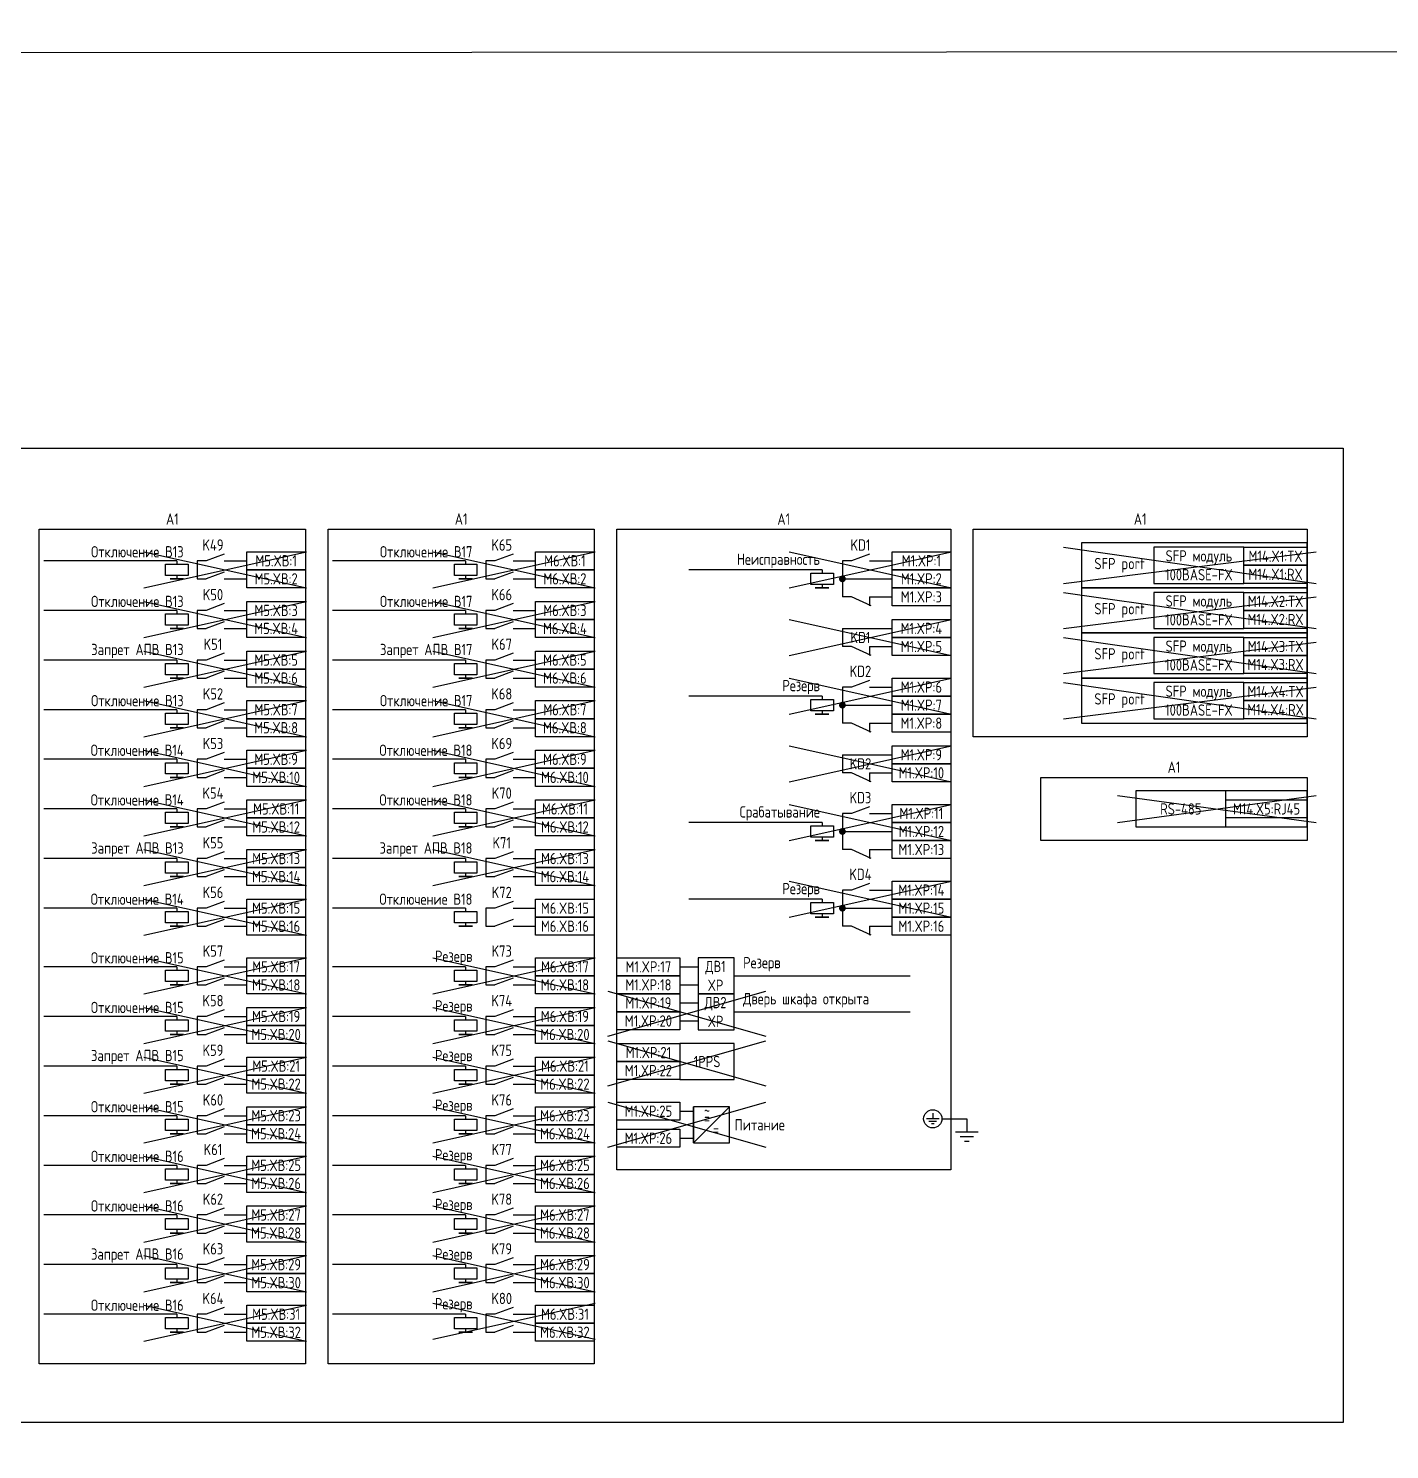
# Model space of a CAD drawing. Header units: millimetres. Extents: x -1315 to 7958, y -96 to 618.
# Drawn here: x -285.9 to 15.7, y 303 to 618 of the extents above; entities that cross this region are included whole.
import ezdxf

# ---------------------------------------------------------------- set-up
doc = ezdxf.new("R2010")
doc.units = ezdxf.units.MM
doc.styles.add('Gost_type_A', font='GOST_A.TTF')

# ---------------------------------------------------------------- blocks, each defined once
blk = doc.blocks.new('POINT')
at = {"const_width": 0.75}
blk.add_lwpolyline([(-0.375, 0, 1), (0.375, 0, 1)], format="xyb", close=True, dxfattribs=at)

msp = doc.modelspace()

# ---------------------------------------------------------------- linework, layer by layer
at = {"color": 210}
for p, q in [((-260.35, 502), (-224.35, 494)), ((-260.35, 494), (-224.35, 502)), ((-196.35, 502), (-160.35, 494)), ((-196.35, 494), (-160.35, 502)), ((-117.35, 502), (-81.35, 494)), ((-117.35, 494), (-81.35, 502)), ((-56.54, 503), (-0.54, 495)), ((-56.54, 495), (-0.54, 502)), ((-56.54, 493), (-0.54, 485)), ((-56.54, 485), (-0.54, 492)), ((-260.35, 491), (-224.35, 483)), ((-260.35, 483), (-224.35, 491)), ((-196.35, 491), (-160.35, 483)), ((-196.35, 483), (-160.35, 491)), ((-117.35, 487), (-81.35, 479)), ((-117.35, 479), (-81.35, 487)), ((-56.54, 483), (-0.54, 475)), ((-56.54, 475), (-0.54, 482)), ((-260.35, 480), (-224.35, 472)), ((-260.35, 472), (-224.35, 480)), ((-196.35, 480), (-160.35, 472)), ((-196.35, 472), (-160.35, 480)), ((-56.54, 473), (-0.54, 465)), ((-56.54, 465), (-0.54, 472)), ((-260.35, 469), (-224.35, 461)), ((-260.35, 461), (-224.35, 469)), ((-196.35, 469), (-160.35, 461)), ((-196.35, 461), (-160.35, 469)), ((-260.35, 458), (-224.35, 450)), ((-260.35, 450), (-224.35, 458)), ((-196.35, 458), (-160.35, 450)), ((-196.35, 450), (-160.35, 458)), ((-44.54, 448), (-0.54, 442)), ((-44.54, 442), (-0.54, 448)), ((-260.35, 447), (-224.35, 439)), ((-260.35, 439), (-224.35, 447)), ((-196.35, 447), (-160.35, 439)), ((-196.35, 439), (-160.35, 447)), ((-117.35, 446), (-81.35, 438)), ((-117.35, 438), (-81.35, 446)), ((-260.35, 436), (-224.35, 428)), ((-260.35, 428), (-224.35, 436)), ((-196.35, 436), (-160.35, 428)), ((-196.35, 428), (-160.35, 436)), ((-117.35, 429), (-81.35, 421)), ((-117.35, 421), (-81.35, 429)), ((-260.35, 425), (-224.35, 417)), ((-260.35, 417), (-224.35, 425)), ((-260.35, 412), (-224.35, 404)), ((-260.35, 404), (-224.35, 412)), ((-157.54, 404.6), (-122.54, 394.6)), ((-157.54, 394.6), (-122.54, 404.6)), ((-260.35, 401), (-224.35, 393)), ((-260.35, 393), (-224.35, 401)), ((-260.35, 390), (-224.35, 382)), ((-260.35, 382), (-224.35, 390)), ((-260.35, 379), (-224.35, 371)), ((-260.35, 371), (-224.35, 379)), ((-157.54, 380), (-122.54, 370)), ((-157.54, 370), (-122.54, 380)), ((-260.35, 368), (-224.35, 360)), ((-260.35, 360), (-224.35, 368)), ((-260.35, 357), (-224.35, 349)), ((-260.35, 349), (-224.35, 357)), ((-260.35, 346), (-224.35, 338)), ((-260.35, 338), (-224.35, 346)), ((-260.35, 335), (-224.35, 327)), ((-260.35, 327), (-224.35, 335))]:
    msp.add_line(p, q, dxfattribs=at)
at = {"ltscale": 4.32}
for p, q in [((-242.54, 501.5), (-246.54, 500)), ((-178.54, 501.5), (-182.54, 500)), ((-99.54, 501.5), (-103.54, 500)), ((-242.54, 497.5), (-246.54, 496)), ((-178.54, 497.5), (-182.54, 496)), ((-99.15, 490), (-103.54, 492)), ((-242.54, 490.5), (-246.54, 489)), ((-178.54, 490.5), (-182.54, 489)), ((-242.54, 486.5), (-246.54, 485)), ((-178.54, 486.5), (-182.54, 485)), ((-242.54, 479.5), (-246.54, 478)), ((-178.54, 479.5), (-182.54, 478)), ((-99.15, 479), (-103.54, 481)), ((-242.54, 475.5), (-246.54, 474)), ((-178.54, 475.5), (-182.54, 474)), ((-99.54, 473.5), (-103.54, 472)), ((-242.54, 468.5), (-246.54, 467)), ((-178.54, 468.5), (-182.54, 467)), ((-242.54, 464.5), (-246.54, 463)), ((-178.54, 464.5), (-182.54, 463)), ((-99.15, 462), (-103.54, 464)), ((-242.54, 457.5), (-246.54, 456)), ((-178.54, 457.5), (-182.54, 456)), ((-242.54, 453.5), (-246.54, 452)), ((-178.54, 453.5), (-182.54, 452)), ((-99.15, 451), (-103.54, 453)), ((-242.54, 446.5), (-246.54, 445)), ((-178.54, 446.5), (-182.54, 445)), ((-99.54, 445.5), (-103.54, 444)), ((-242.54, 442.5), (-246.54, 441)), ((-178.54, 442.5), (-182.54, 441)), ((-242.54, 435.5), (-246.54, 434)), ((-178.54, 435.5), (-182.54, 434)), ((-99.15, 434), (-103.54, 436)), ((-242.54, 431.5), (-246.54, 430)), ((-178.54, 431.5), (-182.54, 430)), ((-99.54, 428.5), (-103.54, 427)), ((-242.54, 424.5), (-246.54, 423)), ((-178.54, 424.5), (-182.54, 423)), ((-242.54, 420.5), (-246.54, 419)), ((-178.54, 420.5), (-182.54, 419)), ((-99.15, 417), (-103.54, 419)), ((-242.54, 411.5), (-246.54, 410)), ((-178.54, 411.5), (-182.54, 410)), ((-242.54, 407.5), (-246.54, 406)), ((-178.54, 407.5), (-182.54, 406)), ((-242.54, 400.5), (-246.54, 399)), ((-178.54, 400.5), (-182.54, 399)), ((-242.54, 396.5), (-246.54, 395)), ((-178.54, 396.5), (-182.54, 395)), ((-242.54, 389.5), (-246.54, 388)), ((-178.54, 389.5), (-182.54, 388)), ((-242.54, 385.5), (-246.54, 384)), ((-178.54, 385.5), (-182.54, 384)), ((-242.54, 378.5), (-246.54, 377)), ((-178.54, 378.5), (-182.54, 377)), ((-84.09, 376.32), (-86.93, 376.32)), ((-84.66, 375.75), (-86.37, 375.75)), ((-85.23, 375.18), (-85.8, 375.18)), ((-85.51, 377.6), (-85.51, 376.32)), ((-77.97, 376.32), (-77.97, 373.32)), ((-242.54, 374.5), (-246.54, 373)), ((-178.54, 374.5), (-182.54, 373)), ((-75.47, 373.32), (-80.47, 373.32)), ((-76.47, 372.32), (-79.47, 372.32)), ((-77.47, 371.32), (-78.47, 371.32)), ((-242.54, 367.5), (-246.54, 366)), ((-178.54, 367.5), (-182.54, 366)), ((-242.54, 363.5), (-246.54, 362)), ((-178.54, 363.5), (-182.54, 362)), ((-242.54, 356.5), (-246.54, 355)), ((-178.54, 356.5), (-182.54, 355)), ((-242.54, 352.5), (-246.54, 351)), ((-178.54, 352.5), (-182.54, 351)), ((-242.54, 345.5), (-246.54, 344)), ((-178.54, 345.5), (-182.54, 344)), ((-242.54, 341.5), (-246.54, 340)), ((-178.54, 341.5), (-182.54, 340)), ((-242.54, 334.5), (-246.54, 333)), ((-178.54, 334.5), (-182.54, 333)), ((-242.54, 330.5), (-246.54, 329)), ((-178.54, 330.5), (-182.54, 329))]:
    msp.add_line(p, q, dxfattribs=at)
for p, q in [((-253.04, 500), (-282.54, 500)), ((-253.04, 500), (-253.04, 499.25)), ((-189.04, 500), (-218.54, 500)), ((-189.04, 500), (-189.04, 499.25)), ((-110.04, 498), (-139.54, 498)), ((-110.04, 498), (-110.04, 497.25)), ((-253.04, 496.75), (-253.04, 496)), ((-189.04, 496.75), (-189.04, 496)), ((-110.04, 494.75), (-110.04, 494)), ((-99.54, 492), (-99.54, 490)), ((-253.04, 489), (-282.54, 489)), ((-253.04, 489), (-253.04, 488.25)), ((-189.04, 489), (-218.54, 489)), ((-189.04, 489), (-189.04, 488.25)), ((-253.04, 485.75), (-253.04, 485)), ((-189.04, 485.75), (-189.04, 485)), ((-105.54, 485), (-105.54, 481)), ((-99.54, 481), (-99.54, 479)), ((-253.04, 478), (-282.54, 478)), ((-253.04, 478), (-253.04, 477.25)), ((-189.04, 478), (-218.54, 478)), ((-189.04, 478), (-189.04, 477.25)), ((-253.04, 474.75), (-253.04, 474)), ((-189.04, 474.75), (-189.04, 474)), ((-110.04, 470), (-139.54, 470)), ((-110.04, 470), (-110.04, 469.25)), ((-253.04, 467), (-282.54, 467)), ((-253.04, 467), (-253.04, 466.25)), ((-189.04, 467), (-218.54, 467)), ((-189.04, 467), (-189.04, 466.25)), ((-110.04, 466.75), (-110.04, 466)), ((-253.04, 463.75), (-253.04, 463)), ((-189.04, 463.75), (-189.04, 463)), ((-99.54, 464), (-99.54, 462)), ((-105.54, 457), (-105.54, 453)), ((-253.04, 456), (-282.54, 456)), ((-253.04, 456), (-253.04, 455.25)), ((-189.04, 456), (-218.54, 456)), ((-189.04, 456), (-189.04, 455.25)), ((-253.04, 452.75), (-253.04, 452)), ((-189.04, 452.75), (-189.04, 452)), ((-99.54, 453), (-99.54, 451)), ((-253.04, 445), (-282.54, 445)), ((-253.04, 445), (-253.04, 444.25)), ((-189.04, 445), (-218.54, 445)), ((-189.04, 445), (-189.04, 444.25)), ((-253.04, 441.75), (-253.04, 441)), ((-189.04, 441.75), (-189.04, 441)), ((-110.04, 442), (-139.54, 442)), ((-110.04, 442), (-110.04, 441.25)), ((-110.04, 438.75), (-110.04, 438)), ((-99.54, 436), (-99.54, 434)), ((-253.04, 434), (-282.54, 434)), ((-253.04, 434), (-253.04, 433.25)), ((-189.04, 434), (-218.54, 434)), ((-189.04, 434), (-189.04, 433.25)), ((-253.04, 430.75), (-253.04, 430)), ((-189.04, 430.75), (-189.04, 430)), ((-253.04, 423), (-282.54, 423)), ((-253.04, 423), (-253.04, 422.25)), ((-189.04, 423), (-218.54, 423)), ((-189.04, 423), (-189.04, 422.25)), ((-110.04, 425), (-139.54, 425)), ((-110.04, 425), (-110.04, 424.25)), ((-253.04, 419.75), (-253.04, 419)), ((-189.04, 419.75), (-189.04, 419)), ((-110.04, 421.75), (-110.04, 421)), ((-99.54, 419), (-99.54, 417)), ((-253.04, 410), (-282.54, 410)), ((-253.04, 410), (-253.04, 409.25)), ((-189.04, 410), (-218.54, 410)), ((-189.04, 410), (-189.04, 409.25)), ((-141.54, 410), (-137.54, 410)), ((-253.04, 406.75), (-253.04, 406)), ((-189.04, 406.75), (-189.04, 406)), ((-129.54, 408), (-90.54, 408)), ((-141.54, 406), (-137.54, 406)), ((-141.54, 402), (-137.54, 402)), ((-253.04, 399), (-282.54, 399)), ((-253.04, 399), (-253.04, 398.25)), ((-189.04, 399), (-218.54, 399)), ((-189.04, 399), (-189.04, 398.25)), ((-141.54, 398), (-137.54, 398)), ((-129.54, 400), (-90.54, 400)), ((-253.04, 395.75), (-253.04, 395)), ((-189.04, 395.75), (-189.04, 395)), ((-253.04, 388), (-282.54, 388)), ((-253.04, 388), (-253.04, 387.25)), ((-189.04, 388), (-218.54, 388)), ((-189.04, 388), (-189.04, 387.25)), ((-253.04, 384.75), (-253.04, 384)), ((-189.04, 384.75), (-189.04, 384)), ((-138.54, 371), (-138.54, 379)), ((-138.54, 371), (-130.54, 379)), ((-253.04, 377), (-282.54, 377)), ((-253.04, 377), (-253.04, 376.25)), ((-189.04, 377), (-218.54, 377)), ((-189.04, 377), (-189.04, 376.25)), ((-83.49, 376.32), (-77.97, 376.32)), ((-253.04, 373.75), (-253.04, 373)), ((-189.04, 373.75), (-189.04, 373)), ((-253.04, 366), (-282.54, 366)), ((-253.04, 366), (-253.04, 365.25)), ((-189.04, 366), (-218.54, 366)), ((-189.04, 366), (-189.04, 365.25)), ((-253.04, 362.75), (-253.04, 362)), ((-189.04, 362.75), (-189.04, 362)), ((-253.04, 355), (-282.54, 355)), ((-253.04, 355), (-253.04, 354.25)), ((-189.04, 355), (-218.54, 355)), ((-189.04, 355), (-189.04, 354.25)), ((-253.04, 351.75), (-253.04, 351)), ((-189.04, 351.75), (-189.04, 351)), ((-253.04, 344), (-282.54, 344)), ((-253.04, 344), (-253.04, 343.25)), ((-189.04, 344), (-218.54, 344)), ((-189.04, 344), (-189.04, 343.25)), ((-253.04, 340.75), (-253.04, 340)), ((-189.04, 340.75), (-189.04, 340)), ((-253.04, 333), (-282.54, 333)), ((-253.04, 333), (-253.04, 332.25)), ((-189.04, 333), (-218.54, 333)), ((-189.04, 333), (-189.04, 332.25)), ((-253.04, 329.75), (-253.04, 329)), ((-189.04, 329.75), (-189.04, 329))]:
    msp.add_line(p, q)
at = {"ltscale": 1.08}
for p, q in [((-246.54, 500), (-248.54, 500)), ((-248.54, 500), (-248.54, 496)), ((-242.54, 500), (-237.54, 500)), ((-182.54, 500), (-184.54, 500)), ((-184.54, 500), (-184.54, 496)), ((-178.54, 500), (-173.54, 500)), ((-103.54, 500), (-105.54, 500)), ((-105.54, 500), (-105.54, 492)), ((-99.54, 500), (-94.54, 500)), ((-248.54, 496), (-246.54, 496)), ((-242.54, 496), (-237.54, 496)), ((-184.54, 496), (-182.54, 496)), ((-178.54, 496), (-173.54, 496)), ((-105.54, 496), (-94.54, 496)), ((-103.54, 492), (-105.54, 492)), ((-99.54, 492), (-94.54, 492)), ((-246.54, 489), (-248.54, 489)), ((-248.54, 489), (-248.54, 485)), ((-242.54, 489), (-237.54, 489)), ((-182.54, 489), (-184.54, 489)), ((-184.54, 489), (-184.54, 485)), ((-178.54, 489), (-173.54, 489)), ((-248.54, 485), (-246.54, 485)), ((-242.54, 485), (-237.54, 485)), ((-184.54, 485), (-182.54, 485)), ((-178.54, 485), (-173.54, 485)), ((-105.54, 485), (-94.54, 485)), ((-103.54, 481), (-105.54, 481)), ((-99.54, 481), (-94.54, 481)), ((-246.54, 478), (-248.54, 478)), ((-248.54, 478), (-248.54, 474)), ((-242.54, 478), (-237.54, 478)), ((-182.54, 478), (-184.54, 478)), ((-184.54, 478), (-184.54, 474)), ((-178.54, 478), (-173.54, 478)), ((-248.54, 474), (-246.54, 474)), ((-242.54, 474), (-237.54, 474)), ((-184.54, 474), (-182.54, 474)), ((-178.54, 474), (-173.54, 474)), ((-103.54, 472), (-105.54, 472)), ((-105.54, 472), (-105.54, 464)), ((-99.54, 472), (-94.54, 472)), ((-246.54, 467), (-248.54, 467)), ((-248.54, 467), (-248.54, 463)), ((-242.54, 467), (-237.54, 467)), ((-182.54, 467), (-184.54, 467)), ((-184.54, 467), (-184.54, 463)), ((-178.54, 467), (-173.54, 467)), ((-105.54, 468), (-94.54, 468)), ((-103.54, 464), (-105.54, 464)), ((-99.54, 464), (-94.54, 464)), ((-248.54, 463), (-246.54, 463)), ((-242.54, 463), (-237.54, 463)), ((-184.54, 463), (-182.54, 463)), ((-178.54, 463), (-173.54, 463)), ((-105.54, 457), (-94.54, 457)), ((-246.54, 456), (-248.54, 456)), ((-248.54, 456), (-248.54, 452)), ((-242.54, 456), (-237.54, 456)), ((-182.54, 456), (-184.54, 456)), ((-184.54, 456), (-184.54, 452)), ((-178.54, 456), (-173.54, 456)), ((-248.54, 452), (-246.54, 452)), ((-242.54, 452), (-237.54, 452)), ((-184.54, 452), (-182.54, 452)), ((-178.54, 452), (-173.54, 452)), ((-103.54, 453), (-105.54, 453)), ((-99.54, 453), (-94.54, 453)), ((-246.54, 445), (-248.54, 445)), ((-248.54, 445), (-248.54, 441)), ((-242.54, 445), (-237.54, 445)), ((-182.54, 445), (-184.54, 445)), ((-184.54, 445), (-184.54, 441)), ((-178.54, 445), (-173.54, 445)), ((-248.54, 441), (-246.54, 441)), ((-242.54, 441), (-237.54, 441)), ((-184.54, 441), (-182.54, 441)), ((-178.54, 441), (-173.54, 441)), ((-103.54, 444), (-105.54, 444)), ((-105.54, 444), (-105.54, 436)), ((-99.54, 444), (-94.54, 444)), ((-105.54, 440), (-94.54, 440)), ((-103.54, 436), (-105.54, 436)), ((-99.54, 436), (-94.54, 436)), ((-246.54, 434), (-248.54, 434)), ((-248.54, 434), (-248.54, 430)), ((-242.54, 434), (-237.54, 434)), ((-182.54, 434), (-184.54, 434)), ((-184.54, 434), (-184.54, 430)), ((-178.54, 434), (-173.54, 434)), ((-248.54, 430), (-246.54, 430)), ((-242.54, 430), (-237.54, 430)), ((-184.54, 430), (-182.54, 430)), ((-178.54, 430), (-173.54, 430)), ((-103.54, 427), (-105.54, 427)), ((-105.54, 427), (-105.54, 419)), ((-99.54, 427), (-94.54, 427)), ((-246.54, 423), (-248.54, 423)), ((-248.54, 423), (-248.54, 419)), ((-242.54, 423), (-237.54, 423)), ((-182.54, 423), (-184.54, 423)), ((-184.54, 423), (-184.54, 419)), ((-178.54, 423), (-173.54, 423)), ((-105.54, 423), (-94.54, 423)), ((-248.54, 419), (-246.54, 419)), ((-242.54, 419), (-237.54, 419)), ((-184.54, 419), (-182.54, 419)), ((-178.54, 419), (-173.54, 419)), ((-103.54, 419), (-105.54, 419)), ((-99.54, 419), (-94.54, 419)), ((-246.54, 410), (-248.54, 410)), ((-248.54, 410), (-248.54, 406)), ((-242.54, 410), (-237.54, 410)), ((-182.54, 410), (-184.54, 410)), ((-184.54, 410), (-184.54, 406)), ((-178.54, 410), (-173.54, 410)), ((-248.54, 406), (-246.54, 406)), ((-242.54, 406), (-237.54, 406)), ((-184.54, 406), (-182.54, 406)), ((-178.54, 406), (-173.54, 406)), ((-246.54, 399), (-248.54, 399)), ((-248.54, 399), (-248.54, 395)), ((-242.54, 399), (-237.54, 399)), ((-182.54, 399), (-184.54, 399)), ((-184.54, 399), (-184.54, 395)), ((-178.54, 399), (-173.54, 399)), ((-248.54, 395), (-246.54, 395)), ((-242.54, 395), (-237.54, 395)), ((-184.54, 395), (-182.54, 395)), ((-178.54, 395), (-173.54, 395)), ((-246.54, 388), (-248.54, 388)), ((-248.54, 388), (-248.54, 384)), ((-242.54, 388), (-237.54, 388)), ((-182.54, 388), (-184.54, 388)), ((-184.54, 388), (-184.54, 384)), ((-178.54, 388), (-173.54, 388)), ((-248.54, 384), (-246.54, 384)), ((-242.54, 384), (-237.54, 384)), ((-184.54, 384), (-182.54, 384)), ((-178.54, 384), (-173.54, 384)), ((-246.54, 377), (-248.54, 377)), ((-248.54, 377), (-248.54, 373)), ((-242.54, 377), (-237.54, 377)), ((-182.54, 377), (-184.54, 377)), ((-184.54, 377), (-184.54, 373)), ((-178.54, 377), (-173.54, 377)), ((-248.54, 373), (-246.54, 373)), ((-242.54, 373), (-237.54, 373)), ((-184.54, 373), (-182.54, 373)), ((-178.54, 373), (-173.54, 373)), ((-246.54, 366), (-248.54, 366)), ((-248.54, 366), (-248.54, 362)), ((-242.54, 366), (-237.54, 366)), ((-182.54, 366), (-184.54, 366)), ((-184.54, 366), (-184.54, 362)), ((-178.54, 366), (-173.54, 366)), ((-248.54, 362), (-246.54, 362)), ((-242.54, 362), (-237.54, 362)), ((-184.54, 362), (-182.54, 362)), ((-178.54, 362), (-173.54, 362)), ((-246.54, 355), (-248.54, 355)), ((-248.54, 355), (-248.54, 351)), ((-242.54, 355), (-237.54, 355)), ((-182.54, 355), (-184.54, 355)), ((-184.54, 355), (-184.54, 351)), ((-178.54, 355), (-173.54, 355)), ((-248.54, 351), (-246.54, 351)), ((-242.54, 351), (-237.54, 351)), ((-184.54, 351), (-182.54, 351)), ((-178.54, 351), (-173.54, 351)), ((-246.54, 344), (-248.54, 344)), ((-248.54, 344), (-248.54, 340)), ((-242.54, 344), (-237.54, 344)), ((-182.54, 344), (-184.54, 344)), ((-184.54, 344), (-184.54, 340)), ((-178.54, 344), (-173.54, 344)), ((-248.54, 340), (-246.54, 340)), ((-242.54, 340), (-237.54, 340)), ((-184.54, 340), (-182.54, 340)), ((-178.54, 340), (-173.54, 340)), ((-246.54, 333), (-248.54, 333)), ((-248.54, 333), (-248.54, 329)), ((-242.54, 333), (-237.54, 333)), ((-182.54, 333), (-184.54, 333)), ((-184.54, 333), (-184.54, 329)), ((-178.54, 333), (-173.54, 333)), ((-248.54, 329), (-246.54, 329)), ((-242.54, 329), (-237.54, 329)), ((-184.54, 329), (-182.54, 329)), ((-178.54, 329), (-173.54, 329))]:
    msp.add_line(p, q, dxfattribs=at)
at = {"color": 92}
for p, q in [((-117.35, 474), (-81.35, 466)), ((-117.35, 466), (-81.35, 474)), ((-117.35, 459), (-81.35, 451)), ((-117.35, 451), (-81.35, 459)), ((-196.35, 412), (-160.35, 404)), ((-196.35, 404), (-160.35, 412)), ((-196.35, 401), (-160.35, 393)), ((-196.35, 393), (-160.35, 401)), ((-157.54, 393.6), (-122.54, 383.6)), ((-157.54, 383.6), (-122.54, 393.6)), ((-196.35, 390), (-160.35, 382)), ((-196.35, 382), (-160.35, 390)), ((-196.35, 379), (-160.35, 371)), ((-196.35, 371), (-160.35, 379)), ((-196.35, 368), (-160.35, 360)), ((-196.35, 360), (-160.35, 368)), ((-196.35, 357), (-160.35, 349)), ((-196.35, 349), (-160.35, 357)), ((-196.35, 346), (-160.35, 338)), ((-196.35, 338), (-160.35, 346)), ((-196.35, 335.48), (-160.35, 327.48)), ((-196.35, 327.48), (-160.35, 335.48))]:
    msp.add_line(p, q, dxfattribs=at)
at = {"ltscale": 4}
for p, q in [((-141.54, 378), (-138.54, 378)), ((-141.54, 372), (-138.54, 372))]:
    msp.add_line(p, q, dxfattribs=at)
for points in [[(-1315, 612), (7958.16, 618), (7958.16, -90), (-1315, -96)], [(-1049.54, 525), (5.46, 525), (5.46, 309), (-1049.54, 309)], [(-283.54, 507), (-224.54, 507), (-224.54, 322), (-283.54, 322)], [(-219.54, 507), (-160.54, 507), (-160.54, 322), (-219.54, 322)], [(-155.54, 507), (-81.54, 507), (-81.54, 365), (-155.54, 365)], [(-76.54, 507), (-2.54, 507), (-2.54, 461), (-76.54, 461)], [(-2.54, 504), (-52.54, 504), (-52.54, 494), (-2.54, 494)], [(-237.54, 502), (-224.54, 502), (-224.54, 498), (-237.54, 498)], [(-173.54, 502), (-160.54, 502), (-160.54, 498), (-173.54, 498)], [(-94.54, 502), (-81.54, 502), (-81.54, 498), (-94.54, 498)], [(-16.54, 503), (-2.54, 503), (-2.54, 499), (-16.54, 499)], [(-250.54, 499.25), (-250.54, 496.75), (-255.54, 496.75), (-255.54, 499.25)], [(-237.54, 498), (-224.54, 498), (-224.54, 494), (-237.54, 494)], [(-186.54, 499.25), (-186.54, 496.75), (-191.54, 496.75), (-191.54, 499.25)], [(-173.54, 498), (-160.54, 498), (-160.54, 494), (-173.54, 494)], [(-94.54, 498), (-81.54, 498), (-81.54, 494), (-94.54, 494)], [(-16.54, 499), (-2.54, 499), (-2.54, 495), (-16.54, 495)], [(-251.54, 496), (-254.54, 496)], [(-187.54, 496), (-190.54, 496)], [(-107.54, 497.25), (-107.54, 494.75), (-112.54, 494.75), (-112.54, 497.25)], [(-108.54, 494), (-111.54, 494)], [(-94.54, 494), (-81.54, 494), (-81.54, 490), (-94.54, 490)], [(-2.54, 494), (-52.54, 494), (-52.54, 484), (-2.54, 484)], [(-16.54, 493), (-2.54, 493), (-2.54, 489), (-16.54, 489)], [(-250.54, 488.25), (-250.54, 485.75), (-255.54, 485.75), (-255.54, 488.25)], [(-237.54, 491), (-224.54, 491), (-224.54, 487), (-237.54, 487)], [(-186.54, 488.25), (-186.54, 485.75), (-191.54, 485.75), (-191.54, 488.25)], [(-173.54, 491), (-160.54, 491), (-160.54, 487), (-173.54, 487)], [(-16.54, 489), (-2.54, 489), (-2.54, 485), (-16.54, 485)], [(-237.54, 487), (-224.54, 487), (-224.54, 483), (-237.54, 483)], [(-173.54, 487), (-160.54, 487), (-160.54, 483), (-173.54, 483)], [(-94.54, 487), (-81.54, 487), (-81.54, 483), (-94.54, 483)], [(-251.54, 485), (-254.54, 485)], [(-187.54, 485), (-190.54, 485)], [(-94.54, 483), (-81.54, 483), (-81.54, 479), (-94.54, 479)], [(-2.54, 484), (-52.54, 484), (-52.54, 474), (-2.54, 474)], [(-16.54, 483), (-2.54, 483), (-2.54, 479), (-16.54, 479)], [(-237.54, 480), (-224.54, 480), (-224.54, 476), (-237.54, 476)], [(-173.54, 480), (-160.54, 480), (-160.54, 476), (-173.54, 476)], [(-16.54, 479), (-2.54, 479), (-2.54, 475), (-16.54, 475)], [(-250.54, 477.25), (-250.54, 474.75), (-255.54, 474.75), (-255.54, 477.25)], [(-237.54, 476), (-224.54, 476), (-224.54, 472), (-237.54, 472)], [(-186.54, 477.25), (-186.54, 474.75), (-191.54, 474.75), (-191.54, 477.25)], [(-173.54, 476), (-160.54, 476), (-160.54, 472), (-173.54, 472)], [(-251.54, 474), (-254.54, 474)], [(-187.54, 474), (-190.54, 474)], [(-94.54, 474), (-81.54, 474), (-81.54, 470), (-94.54, 470)], [(-2.54, 474), (-52.54, 474), (-52.54, 464), (-2.54, 464)], [(-16.54, 473), (-2.54, 473), (-2.54, 469), (-16.54, 469)], [(-94.54, 470), (-81.54, 470), (-81.54, 466), (-94.54, 466)], [(-250.54, 466.25), (-250.54, 463.75), (-255.54, 463.75), (-255.54, 466.25)], [(-237.54, 469), (-224.54, 469), (-224.54, 465), (-237.54, 465)], [(-186.54, 466.25), (-186.54, 463.75), (-191.54, 463.75), (-191.54, 466.25)], [(-173.54, 469), (-160.54, 469), (-160.54, 465), (-173.54, 465)], [(-107.54, 469.25), (-107.54, 466.75), (-112.54, 466.75), (-112.54, 469.25)], [(-16.54, 469), (-2.54, 469), (-2.54, 465), (-16.54, 465)], [(-237.54, 465), (-224.54, 465), (-224.54, 461), (-237.54, 461)], [(-173.54, 465), (-160.54, 465), (-160.54, 461), (-173.54, 461)], [(-108.54, 466), (-111.54, 466)], [(-94.54, 466), (-81.54, 466), (-81.54, 462), (-94.54, 462)], [(-251.54, 463), (-254.54, 463)], [(-187.54, 463), (-190.54, 463)], [(-237.54, 458), (-224.54, 458), (-224.54, 454), (-237.54, 454)], [(-173.54, 458), (-160.54, 458), (-160.54, 454), (-173.54, 454)], [(-94.54, 459), (-81.54, 459), (-81.54, 455), (-94.54, 455)], [(-250.54, 455.25), (-250.54, 452.75), (-255.54, 452.75), (-255.54, 455.25)], [(-237.54, 454), (-224.54, 454), (-224.54, 450), (-237.54, 450)], [(-186.54, 455.25), (-186.54, 452.75), (-191.54, 452.75), (-191.54, 455.25)], [(-173.54, 454), (-160.54, 454), (-160.54, 450), (-173.54, 450)], [(-94.54, 455), (-81.54, 455), (-81.54, 451), (-94.54, 451)], [(-251.54, 452), (-254.54, 452)], [(-187.54, 452), (-190.54, 452)], [(-61.54, 452), (-2.54, 452), (-2.54, 438), (-61.54, 438)], [(-250.54, 444.25), (-250.54, 441.75), (-255.54, 441.75), (-255.54, 444.25)], [(-237.54, 447), (-224.54, 447), (-224.54, 443), (-237.54, 443)], [(-186.54, 444.25), (-186.54, 441.75), (-191.54, 441.75), (-191.54, 444.25)], [(-173.54, 447), (-160.54, 447), (-160.54, 443), (-173.54, 443)], [(-94.54, 446), (-81.54, 446), (-81.54, 442), (-94.54, 442)], [(-20.54, 447), (-2.54, 447), (-2.54, 443), (-20.54, 443)], [(-251.54, 441), (-254.54, 441)], [(-237.54, 443), (-224.54, 443), (-224.54, 439), (-237.54, 439)], [(-187.54, 441), (-190.54, 441)], [(-173.54, 443), (-160.54, 443), (-160.54, 439), (-173.54, 439)], [(-107.54, 441.25), (-107.54, 438.75), (-112.54, 438.75), (-112.54, 441.25)], [(-94.54, 442), (-81.54, 442), (-81.54, 438), (-94.54, 438)], [(-108.54, 438), (-111.54, 438)], [(-94.54, 438), (-81.54, 438), (-81.54, 434), (-94.54, 434)], [(-237.54, 436), (-224.54, 436), (-224.54, 432), (-237.54, 432)], [(-173.54, 436), (-160.54, 436), (-160.54, 432), (-173.54, 432)], [(-250.54, 433.25), (-250.54, 430.75), (-255.54, 430.75), (-255.54, 433.25)], [(-237.54, 432), (-224.54, 432), (-224.54, 428), (-237.54, 428)], [(-186.54, 433.25), (-186.54, 430.75), (-191.54, 430.75), (-191.54, 433.25)], [(-173.54, 432), (-160.54, 432), (-160.54, 428), (-173.54, 428)], [(-251.54, 430), (-254.54, 430)], [(-187.54, 430), (-190.54, 430)], [(-94.54, 429), (-81.54, 429), (-81.54, 425), (-94.54, 425)], [(-250.54, 422.25), (-250.54, 419.75), (-255.54, 419.75), (-255.54, 422.25)], [(-237.54, 425), (-224.54, 425), (-224.54, 421), (-237.54, 421)], [(-186.54, 422.25), (-186.54, 419.75), (-191.54, 419.75), (-191.54, 422.25)], [(-173.54, 425), (-160.54, 425), (-160.54, 421), (-173.54, 421)], [(-107.54, 424.25), (-107.54, 421.75), (-112.54, 421.75), (-112.54, 424.25)], [(-94.54, 425), (-81.54, 425), (-81.54, 421), (-94.54, 421)], [(-251.54, 419), (-254.54, 419)], [(-237.54, 421), (-224.54, 421), (-224.54, 417), (-237.54, 417)], [(-187.54, 419), (-190.54, 419)], [(-173.54, 421), (-160.54, 421), (-160.54, 417), (-173.54, 417)], [(-108.54, 421), (-111.54, 421)], [(-94.54, 421), (-81.54, 421), (-81.54, 417), (-94.54, 417)], [(-237.54, 412), (-224.54, 412), (-224.54, 408), (-237.54, 408)], [(-173.54, 412), (-160.54, 412), (-160.54, 408), (-173.54, 408)], [(-155.54, 412), (-141.54, 412), (-141.54, 408), (-155.54, 408)], [(-250.54, 409.25), (-250.54, 406.75), (-255.54, 406.75), (-255.54, 409.25)], [(-237.54, 408), (-224.54, 408), (-224.54, 404), (-237.54, 404)], [(-186.54, 409.25), (-186.54, 406.75), (-191.54, 406.75), (-191.54, 409.25)], [(-173.54, 408), (-160.54, 408), (-160.54, 404), (-173.54, 404)], [(-155.54, 408), (-141.54, 408), (-141.54, 404), (-155.54, 404)], [(-251.54, 406), (-254.54, 406)], [(-187.54, 406), (-190.54, 406)], [(-155.54, 404), (-141.54, 404), (-141.54, 400), (-155.54, 400)], [(-237.54, 401), (-224.54, 401), (-224.54, 397), (-237.54, 397)], [(-173.54, 401), (-160.54, 401), (-160.54, 397), (-173.54, 397)], [(-250.54, 398.25), (-250.54, 395.75), (-255.54, 395.75), (-255.54, 398.25)], [(-237.54, 397), (-224.54, 397), (-224.54, 393), (-237.54, 393)], [(-186.54, 398.25), (-186.54, 395.75), (-191.54, 395.75), (-191.54, 398.25)], [(-173.54, 397), (-160.54, 397), (-160.54, 393), (-173.54, 393)], [(-155.54, 400), (-141.54, 400), (-141.54, 396), (-155.54, 396)], [(-251.54, 395), (-254.54, 395)], [(-187.54, 395), (-190.54, 395)], [(-155.54, 393), (-141.54, 393), (-141.54, 389), (-155.54, 389)], [(-237.54, 390), (-224.54, 390), (-224.54, 386), (-237.54, 386)], [(-173.54, 390), (-160.54, 390), (-160.54, 386), (-173.54, 386)], [(-155.54, 389), (-141.54, 389), (-141.54, 385), (-155.54, 385)], [(-250.54, 387.25), (-250.54, 384.75), (-255.54, 384.75), (-255.54, 387.25)], [(-237.54, 386), (-224.54, 386), (-224.54, 382), (-237.54, 382)], [(-186.54, 387.25), (-186.54, 384.75), (-191.54, 384.75), (-191.54, 387.25)], [(-173.54, 386), (-160.54, 386), (-160.54, 382), (-173.54, 382)], [(-251.54, 384), (-254.54, 384)], [(-187.54, 384), (-190.54, 384)], [(-237.54, 379), (-224.54, 379), (-224.54, 375), (-237.54, 375)], [(-173.54, 379), (-160.54, 379), (-160.54, 375), (-173.54, 375)], [(-155.54, 380), (-141.54, 380), (-141.54, 376), (-155.54, 376)], [(-250.54, 376.25), (-250.54, 373.75), (-255.54, 373.75), (-255.54, 376.25)], [(-237.54, 375), (-224.54, 375), (-224.54, 371), (-237.54, 371)], [(-186.54, 376.25), (-186.54, 373.75), (-191.54, 373.75), (-191.54, 376.25)], [(-173.54, 375), (-160.54, 375), (-160.54, 371), (-173.54, 371)], [(-251.54, 373), (-254.54, 373)], [(-187.54, 373), (-190.54, 373)], [(-155.54, 374), (-141.54, 374), (-141.54, 370), (-155.54, 370)], [(-237.54, 368), (-224.54, 368), (-224.54, 364), (-237.54, 364)], [(-173.54, 368), (-160.54, 368), (-160.54, 364), (-173.54, 364)], [(-250.54, 365.25), (-250.54, 362.75), (-255.54, 362.75), (-255.54, 365.25)], [(-237.54, 364), (-224.54, 364), (-224.54, 360), (-237.54, 360)], [(-186.54, 365.25), (-186.54, 362.75), (-191.54, 362.75), (-191.54, 365.25)], [(-173.54, 364), (-160.54, 364), (-160.54, 360), (-173.54, 360)], [(-251.54, 362), (-254.54, 362)], [(-187.54, 362), (-190.54, 362)], [(-237.54, 357), (-224.54, 357), (-224.54, 353), (-237.54, 353)], [(-173.54, 357), (-160.54, 357), (-160.54, 353), (-173.54, 353)], [(-250.54, 354.25), (-250.54, 351.75), (-255.54, 351.75), (-255.54, 354.25)], [(-237.54, 353), (-224.54, 353), (-224.54, 349), (-237.54, 349)], [(-186.54, 354.25), (-186.54, 351.75), (-191.54, 351.75), (-191.54, 354.25)], [(-173.54, 353), (-160.54, 353), (-160.54, 349), (-173.54, 349)], [(-251.54, 351), (-254.54, 351)], [(-187.54, 351), (-190.54, 351)], [(-237.54, 346), (-224.54, 346), (-224.54, 342), (-237.54, 342)], [(-173.54, 346), (-160.54, 346), (-160.54, 342), (-173.54, 342)], [(-250.54, 343.25), (-250.54, 340.75), (-255.54, 340.75), (-255.54, 343.25)], [(-237.54, 342), (-224.54, 342), (-224.54, 338), (-237.54, 338)], [(-186.54, 343.25), (-186.54, 340.75), (-191.54, 340.75), (-191.54, 343.25)], [(-173.54, 342), (-160.54, 342), (-160.54, 338), (-173.54, 338)], [(-251.54, 340), (-254.54, 340)], [(-187.54, 340), (-190.54, 340)], [(-237.54, 335), (-224.54, 335), (-224.54, 331), (-237.54, 331)], [(-173.54, 335), (-160.54, 335), (-160.54, 331), (-173.54, 331)], [(-250.54, 332.25), (-250.54, 329.75), (-255.54, 329.75), (-255.54, 332.25)], [(-237.54, 331), (-224.54, 331), (-224.54, 327), (-237.54, 327)], [(-186.54, 332.25), (-186.54, 329.75), (-191.54, 329.75), (-191.54, 332.25)], [(-173.54, 331), (-160.54, 331), (-160.54, 327), (-173.54, 327)], [(-251.54, 329), (-254.54, 329)], [(-187.54, 329), (-190.54, 329)]]:
    msp.add_lwpolyline(points, close=True)
at = {"linetype": 'Continuous', "lineweight": 25, "ltscale": 4}
for points in [[(-36.54, 495), (-16.54, 495), (-16.54, 503), (-36.54, 503)], [(-36.54, 485), (-16.54, 485), (-16.54, 493), (-36.54, 493)], [(-36.54, 475), (-16.54, 475), (-16.54, 483), (-36.54, 483)], [(-36.54, 465), (-16.54, 465), (-16.54, 473), (-36.54, 473)], [(-40.54, 441), (-2.54, 441), (-2.54, 449), (-40.54, 449)], [(-40.54, 441), (-20.54, 441), (-20.54, 449), (-40.54, 449)]]:
    msp.add_lwpolyline(points, close=True, dxfattribs=at)
at = {"ltscale": 4}
for points in [[(-137.54, 404), (-129.54, 404), (-129.54, 412), (-137.54, 412)], [(-137.54, 396), (-129.54, 396), (-129.54, 404), (-137.54, 404)], [(-141.54, 385), (-129.54, 385), (-129.54, 393), (-141.54, 393)], [(-138.54, 371), (-130.54, 371), (-130.54, 379), (-138.54, 379)]]:
    msp.add_lwpolyline(points, close=True, dxfattribs=at)
msp.add_circle((-85.51, 376.32), 2.02)

# ---------------------------------------------------------------- block references
for p in [(-105.54, 496), (-105.54, 468), (-105.54, 440), (-105.54, 423)]:
    msp.add_blockref('POINT', p)

# ---------------------------------------------------------------- texts
at = {"char_height": 2.5, "style": 'Gost_type_A'}
for s, insert, width, attachment_point, line_spacing_factor in [('A1', (-254.04, 508), 59, 8, 0.9), ('A1', (-190.04, 508), 59, 8, 0.9), ('A1', (-118.54, 508), 74.0002, 8, 0.9), ('A1', (-39.54, 508), 74.0002, 8, 0.9), ('Неисправность', (-110.54, 500), 37, 6, 0.8), ('Резерв', (-110.54, 472), 37, 6, 0.8), ('A1', (-32.04, 453), 59.0002, 8, 0.9), ('Срабатывание', (-110.54, 444), 37, 6, 0.8), ('Резерв', (-110.54, 427), 37, 6, 0.8)]:
    msp.add_mtext(s, dxfattribs=dict(at, insert=insert, width=width, attachment_point=attachment_point, line_spacing_factor=line_spacing_factor))
for s, insert, width, attachment_point in [('K49', (-245.04, 503.5), 5, 5), ('K65', (-181.04, 503.5), 5, 5), ('KD1', (-101.54, 503.5), 8, 5), ('Отключение В13', (-251.54, 502), 31.0015, 6), ('M5.XВ:1', (-231.04, 500), 13, 5), ('Отключение В17', (-187.54, 502), 31.0015, 6), ('M6.XВ:1', (-167.04, 500), 13, 5), ('M1.XP:1', (-88.04, 500), 13, 5), ('SFP модуль 100BASE-FX', (-26.54, 499), 19.9998, 5), ('M14.X1:TX', (-9.54, 501), 14, 5), ('SFP port', (-38.54, 499), 20, 6), ('M14.X1:RX', (-9.54, 497), 14, 5), ('M5.XВ:2', (-231.04, 496), 13, 5), ('M6.XВ:2', (-167.04, 496), 13, 5), ('M1.XP:2', (-88.04, 496), 13, 5), ('Отключение В13', (-251.54, 491), 31.0015, 6), ('K50', (-245.04, 492.5), 5, 5), ('Отключение В17', (-187.54, 491), 31.0015, 6), ('K66', (-181.04, 492.5), 5, 5), ('M1.XP:3', (-88.04, 492), 13, 5), ('SFP модуль 100BASE-FX', (-26.54, 489), 19.9998, 5), ('M14.X2:TX', (-9.54, 491), 14, 5), ('M5.XВ:3', (-231.04, 489), 13, 5), ('M6.XВ:3', (-167.04, 489), 13, 5), ('SFP port', (-38.54, 489), 20, 6), ('M14.X2:RX', (-9.54, 487), 14, 5), ('M5.XВ:4', (-231.04, 485), 13, 5), ('M6.XВ:4', (-167.04, 485), 13, 5), ('M1.XP:4', (-88.04, 485), 13, 5), ('K51', (-245.04, 481.5), 5, 5), ('K67', (-181.04, 481.5), 5, 5), ('KD1', (-101.54, 483), 8, 5), ('M1.XP:5', (-88.04, 481), 13, 5), ('SFP модуль 100BASE-FX', (-26.54, 479), 19.9998, 5), ('M14.X3:TX', (-9.54, 481), 14, 5), ('Запрет АПВ В13', (-251.54, 480), 31.0015, 6), ('M5.XВ:5', (-231.04, 478), 13, 5), ('Запрет АПВ В17', (-187.54, 480), 31.0015, 6), ('M6.XВ:5', (-167.04, 478), 13, 5), ('SFP port', (-38.54, 479), 20, 6), ('KD2', (-101.54, 475.5), 8, 5), ('M14.X3:RX', (-9.54, 477), 14, 5), ('M5.XВ:6', (-231.04, 474), 13, 5), ('M6.XВ:6', (-167.04, 474), 13, 5), ('M1.XP:6', (-88.04, 472), 13, 5), ('Отключение В13', (-251.54, 469), 31.0015, 6), ('K52', (-245.04, 470.5), 5, 5), ('Отключение В17', (-187.54, 469), 31.0015, 6), ('K68', (-181.04, 470.5), 5, 5), ('SFP port', (-38.54, 469), 20, 6), ('SFP модуль 100BASE-FX', (-26.54, 469), 19.9998, 5), ('M14.X4:TX', (-9.54, 471), 14, 5), ('M5.XВ:7', (-231.04, 467), 13, 5), ('M6.XВ:7', (-167.04, 467), 13, 5), ('M1.XP:7', (-88.04, 468), 13, 5), ('M14.X4:RX', (-9.54, 467), 14, 5), ('M5.XВ:8', (-231.04, 463), 13, 5), ('M6.XВ:8', (-167.04, 463), 13, 5), ('M1.XP:8', (-88.04, 464), 13, 5), ('K53', (-245.04, 459.5), 5, 5), ('K69', (-181.04, 459.5), 5, 5), ('Отключение В14', (-251.54, 458), 31.0015, 6), ('M5.XВ:9', (-231.04, 456), 13, 5), ('Отключение В18', (-187.54, 458), 31.0015, 6), ('M6.XВ:9', (-167.04, 456), 13, 5), ('M1.XP:9', (-88.04, 457), 13, 5), ('KD2', (-101.54, 455), 8, 5), ('M1.XP:10', (-88.04, 453), 13, 5), ('M5.XВ:10', (-231.04, 452), 13, 5), ('M6.XВ:10', (-167.04, 452), 13, 5), ('Отключение В14', (-251.54, 447), 31.0015, 6), ('K54', (-245.04, 448.5), 5, 5), ('Отключение В18', (-187.54, 447), 31.0015, 6), ('K70', (-181.04, 448.5), 5, 5), ('KD3', (-101.54, 447.5), 8, 5), ('M5.XВ:11', (-231.04, 445), 13, 5), ('M6.XВ:11', (-167.04, 445), 13, 5), ('M1.XP:11', (-88.04, 444), 13, 5), ('M14.X5:RJ45', (-11.54, 445), 18.0002, 5), ('M5.XВ:12', (-231.04, 441), 13, 5), ('M6.XВ:12', (-167.04, 441), 13, 5), ('M1.XP:12', (-88.04, 440), 13, 5), ('K55', (-245.04, 437.5), 5, 5), ('K71', (-181.04, 437.5), 5, 5), ('Запрет АПВ В13', (-251.54, 436), 31.0015, 6), ('M5.XВ:13', (-231.04, 434), 13, 5), ('Запрет АПВ В18', (-187.54, 436), 31.0015, 6), ('M6.XВ:13', (-167.04, 434), 13, 5), ('M1.XP:13', (-88.04, 436), 13, 5), ('KD4', (-101.54, 430.5), 8, 5), ('M5.XВ:14', (-231.04, 430), 13, 5), ('M6.XВ:14', (-167.04, 430), 13, 5), ('Отключение В14', (-251.54, 425), 31.0015, 6), ('K56', (-245.04, 426.5), 5, 5), ('Отключение В18', (-187.54, 425), 31.0015, 6), ('K72', (-181.04, 426.5), 5, 5), ('M1.XP:14', (-88.04, 427), 13, 5), ('M5.XВ:15', (-231.04, 423), 13, 5), ('M6.XВ:15', (-167.04, 423), 13, 5), ('M1.XP:15', (-88.04, 423), 13, 5), ('M5.XВ:16', (-231.04, 419), 13, 5), ('M6.XВ:16', (-167.04, 419), 13, 5), ('M1.XP:16', (-88.04, 419), 13, 5), ('Отключение В15', (-251.54, 412), 31.0015, 6), ('K57', (-245.04, 413.5), 5, 5), ('Резерв', (-187.54, 412), 31.0015, 6), ('K73', (-181.04, 413.5), 5, 5), ('M5.XВ:17', (-231.04, 410), 13, 5), ('M6.XВ:17', (-167.04, 410), 13, 5), ('M1.XP:17', (-148.54, 410), 14, 5), ('ДВ1 XP', (-133.66, 408), 7.7588, 5), ('Резерв', (-127.54, 409), 37, 7), ('M5.XВ:18', (-231.04, 406), 13, 5), ('M6.XВ:18', (-167.04, 406), 13, 5), ('M1.XP:18', (-148.54, 406), 14, 5), ('K58', (-245.04, 402.5), 5, 5), ('K74', (-181.04, 402.5), 5, 5), ('M1.XP:19', (-148.54, 402), 14, 5), ('ДВ2 XP', (-133.66, 400), 7.7588, 5), ('Дверь шкафа открыта', (-127.54, 401), 37, 7), ('Отключение В15', (-251.54, 401), 31.0015, 6), ('M5.XВ:19', (-231.04, 399), 13, 5), ('Резерв', (-187.54, 401), 31.0015, 6), ('M6.XВ:19', (-167.04, 399), 13, 5), ('M1.XP:20', (-148.54, 398), 14, 5), ('M5.XВ:20', (-231.04, 395), 13, 5), ('M6.XВ:20', (-167.04, 395), 13, 5), (' Запрет АПВ В15', (-251.54, 390), 31.0015, 6), ('K59', (-245.04, 391.5), 5, 5), ('Резерв', (-187.54, 390), 31.0015, 6), ('K75', (-181.04, 391.5), 5, 5), ('M1.XP:21', (-148.54, 391), 14, 5), ('M5.XВ:21', (-231.04, 388), 13, 5), ('M6.XВ:21', (-167.04, 388), 13, 5), ('M1.XP:22', (-148.54, 387), 14, 5), ('1PPS', (-135.54, 389), 12, 5), ('M5.XВ:22', (-231.04, 384), 13, 5), ('M6.XВ:22', (-167.04, 384), 13, 5), ('K60', (-245.04, 380.5), 5, 5), ('K76', (-181.04, 380.5), 5, 5), ('Отключение В15', (-251.54, 379), 31.0015, 6), ('M5.XВ:23', (-231.04, 377), 13, 5), ('Резерв', (-187.54, 379), 31.0015, 6), ('M6.XВ:23', (-167.04, 377), 13, 5), ('M1.XP:25', (-148.54, 378), 13.9956, 5), ('~', (-135.54, 378.03), 2.7, 5), ('=', (-135.54, 376.53), 6, 5), ('Питание', (-123.87, 374.99), 11.3452, 5), ('M5.XВ:24', (-231.04, 373), 13, 5), ('M6.XВ:24', (-167.04, 373), 13, 5), ('M1.XP:26', (-148.54, 372), 13.9956, 5), ('=', (-133.54, 374), 6, 5), ('Отключение В16', (-251.54, 368), 31.0015, 6), ('K61', (-245.04, 369.5), 5, 5), ('Резерв', (-187.54, 368), 31.0015, 6), ('K77', (-181.04, 369.5), 5, 5), ('M5.XВ:25', (-231.04, 366), 13, 5), ('M6.XВ:25', (-167.04, 366), 13, 5), ('M5.XВ:26', (-231.04, 362), 13, 5), ('M6.XВ:26', (-167.04, 362), 13, 5), ('K62', (-245.04, 358.5), 5, 5), ('K78', (-181.04, 358.5), 5, 5), ('Отключение В16', (-251.54, 357), 31.0015, 6), ('M5.XВ:27', (-231.04, 355), 13, 5), ('Резерв', (-187.54, 357), 31.0015, 6), ('M6.XВ:27', (-167.04, 355), 13, 5), ('M5.XВ:28', (-231.04, 351), 13, 5), ('M6.XВ:28', (-167.04, 351), 13, 5), (' Запрет АПВ В16', (-251.54, 346), 31.0015, 6), ('K63', (-245.04, 347.5), 5, 5), ('Резерв', (-187.54, 346), 31.0015, 6), ('K79', (-181.04, 347.5), 5, 5), ('M5.XВ:29', (-231.04, 344), 13, 5), ('M6.XВ:29', (-167.04, 344), 13, 5), ('M5.XВ:30', (-231.04, 340), 13, 5), ('M6.XВ:30', (-167.04, 340), 13, 5), ('K64', (-245.04, 336.5), 5, 5), ('K80', (-181.04, 336.5), 5, 5), ('Отключение В16', (-251.54, 335), 31.0015, 6), ('M5.XВ:31', (-231.04, 333), 13, 5), ('Резерв', (-187.54, 335), 31.0015, 6), ('M6.XВ:31', (-167.04, 333), 13, 5), ('M5.XВ:32', (-231.04, 329), 13, 5), ('M6.XВ:32', (-167.04, 329), 13, 5)]:
    msp.add_mtext(s, dxfattribs=dict(at, insert=insert, width=width, attachment_point=attachment_point))
at = {"color": 1, "insert": (-30.54, 445), "char_height": 2.5, "width": 19.9998, "attachment_point": 5, "style": 'Gost_type_A'}
msp.add_mtext('RS-485', dxfattribs=at)

doc.saveas('drawing.dxf')
